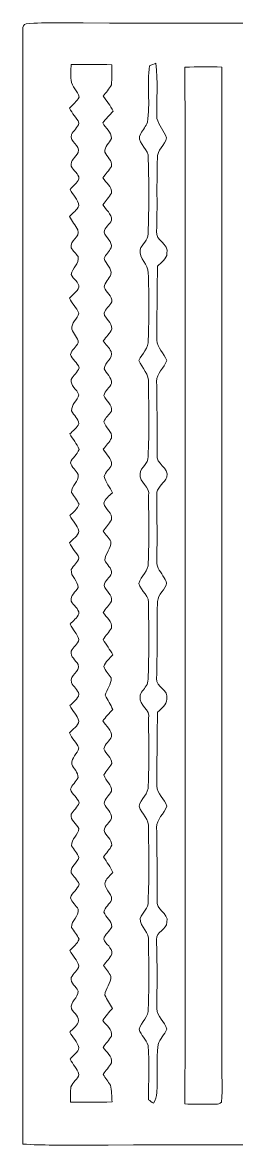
# Model space of a CAD drawing. Header units: centimetres. Extents: x -12.6 to 12.6, y -16.3 to 16.3.
# Drawn here: x -12.62 to -6.44, y -16.26 to 16.26 of the extents above; entities that cross this region are included whole.
import ezdxf

# ---------------------------------------------------------------- set-up
doc = ezdxf.new("R2010")
doc.units = ezdxf.units.CM
doc.header["$MEASUREMENT"] = 0
doc.layers.add('Layer 1', color=7, linetype='Continuous')

msp = doc.modelspace()

# ---------------------------------------------------------------- linework, layer by layer
at = {"layer": 'Layer 1', "color": 252, "lineweight": 9}
for points, knots in [([(-12.51811, 16.21892), (-12.22283, 16.26196), (-11.92156, 16.24397), (-11.62382, 16.24785), (-11.62382, 16.24785), (-3.54909, 16.23374), (4.526, 16.25879), (12.60074, 16.23515), (12.60074, 16.23515), (12.62684, 12.58143), (12.60462, 8.92701), (12.61203, 5.27293), (12.61203, 5.27293), (12.60709, -1.89657), (12.62191, -9.06608), (12.60462, -16.23523), (12.60462, -16.23523), (4.77541, -16.26204), (-3.05379, -16.23804), (-10.88298, -16.24723), (-10.88298, -16.24723), (-11.45872, -16.24405), (-12.03551, -16.26134), (-12.61018, -16.21899), (-12.61018, -16.21899), (-12.61406, -5.45574), (-12.60948, 5.30751), (-12.6123, 16.0704), (-12.6123, 16.0704), (-12.62147, 16.13919), (-12.59007, 16.20446), (-12.51811, 16.21892), (-12.51811, 16.21892), (-12.51811, 16.21892), (-12.51811, 16.21892), (-12.51811, 16.21892)], [0, 0, 0, 0, 0.1, 0.1, 0.1, 0.1, 0.2, 0.2, 0.2, 0.2, 0.3, 0.3, 0.3, 0.3, 0.4, 0.4, 0.4, 0.4, 0.5, 0.5, 0.5, 0.5, 0.6, 0.6, 0.6, 0.6, 0.7, 0.7, 0.7, 0.7, 0.8, 0.8, 0.8, 0.8, 1, 1, 1, 1]), ([(-11.21777, 15.04417), (-11.22341, 14.89248), (-11.22941, 14.74078), (-11.21918, 14.58909), (-11.21918, 14.58909), (-11.20542, 14.39682), (-11.01527, 14.28147), (-10.98882, 14.09555), (-10.98882, 14.09555), (-11.04702, 13.9682), (-11.17367, 13.88882), (-11.26151, 13.78405), (-11.26151, 13.78405), (-11.19731, 13.62283), (-11.0509, 13.51171), (-10.99023, 13.35013), (-10.99023, 13.35013), (-11.02445, 13.21572), (-11.14651, 13.13176), (-11.21001, 13.01323), (-11.21001, 13.01323), (-11.26892, 12.79345), (-10.94437, 12.71407), (-11.01704, 12.49182), (-11.01704, 12.49182), (-11.07913, 12.35671), (-11.24952, 12.27169), (-11.21459, 12.09989), (-11.21459, 12.09989), (-11.15215, 11.97077), (-10.9934, 11.88716), (-10.99058, 11.733), (-10.99058, 11.733), (-11.04173, 11.60812), (-11.1645, 11.53121), (-11.2467, 11.42855), (-11.2467, 11.42855), (-11.17579, 11.26663), (-11.00645, 11.13892), (-10.99129, 10.95618), (-10.99129, 10.95618), (-11.04279, 10.82601), (-11.17544, 10.75051), (-11.26116, 10.64503), (-11.26116, 10.64503), (-11.20295, 10.50286), (-11.09183, 10.3935), (-11.01986, 10.2598), (-11.01986, 10.2598), (-10.94366, 10.03755), (-11.26716, 9.95712), (-11.21565, 9.73628), (-11.21565, 9.73628), (-11.16379, 9.64067), (-11.07454, 9.57294), (-11.01774, 9.48087), (-11.01774, 9.48087), (-10.98141, 9.27837), (-11.17226, 9.14291), (-11.21812, 8.96017), (-11.21812, 8.96017), (-11.15109, 8.83317), (-10.99411, 8.74779), (-10.98987, 8.59292), (-10.98987, 8.59292), (-11.04385, 8.4631), (-11.17544, 8.38655), (-11.26222, 8.28107), (-11.26222, 8.28107), (-11.20189, 8.11809), (-11.05655, 8.00696), (-10.99234, 7.84786), (-10.99234, 7.84786), (-11.0315, 7.67641), (-11.21953, 7.56599), (-11.19801, 7.37866), (-11.19801, 7.37866), (-11.14051, 7.2439), (-11.0188, 7.13877), (-11.00822, 6.98461), (-11.00822, 6.98461), (-11.07489, 6.86572), (-11.19837, 6.78282), (-11.23823, 6.64877), (-11.23823, 6.64877), (-11.18955, 6.49813), (-11.03009, 6.41417), (-10.9867, 6.26071), (-10.9867, 6.26071), (-11.0255, 6.1263), (-11.15074, 6.04481), (-11.21495, 5.92487), (-11.21495, 5.92487), (-11.24529, 5.73472), (-11.04597, 5.64335), (-10.99622, 5.48072), (-10.99622, 5.48072), (-11.03397, 5.31033), (-11.216, 5.19991), (-11.20225, 5.0147), (-11.20225, 5.0147), (-11.14157, 4.88558), (-11.00892, 4.78892), (-10.98987, 4.64217), (-10.98987, 4.64217), (-11.04526, 4.51834), (-11.16238, 4.44002), (-11.25587, 4.34654), (-11.25587, 4.34654), (-11.17614, 4.19273), (-11.04244, 4.06432), (-10.98882, 3.89675), (-10.98882, 3.89675), (-11.02868, 3.74294), (-11.19025, 3.66003), (-11.23788, 3.5094), (-11.23788, 3.5094), (-11.19272, 3.37922), (-11.07525, 3.29279), (-11.01492, 3.17073), (-11.01492, 3.17073), (-10.97823, 2.96365), (-11.2213, 2.85288), (-11.20225, 2.65074), (-11.20225, 2.65074), (-11.14016, 2.53114), (-11.03715, 2.43484), (-10.9874, 2.30819), (-10.9874, 2.30819), (-11.03397, 2.17061), (-11.15815, 2.08241), (-11.25481, 1.98152), (-11.25481, 1.98152), (-11.1772, 1.82735), (-11.0382, 1.70106), (-10.99058, 1.53243), (-10.99058, 1.53243), (-11.00716, 1.38038), (-11.18002, 1.30489), (-11.26151, 1.18988), (-11.26151, 1.18988), (-11.19731, 1.02866), (-11.0509, 0.91754), (-10.99023, 0.75597), (-10.99023, 0.75597), (-11.02445, 0.62121), (-11.14651, 0.53689), (-11.21107, 0.41871), (-11.21107, 0.41871), (-11.23858, 0.21269), (-11.01386, 0.09698), (-11.01492, -0.10269), (-11.01492, -0.10269), (-11.07983, -0.2364), (-11.24952, -0.32212), (-11.21459, -0.49428), (-11.21459, -0.49428), (-11.15215, -0.62339), (-10.9934, -0.70665), (-10.99058, -0.86117), (-10.99058, -0.86117), (-11.04173, -0.98605), (-11.1645, -1.0626), (-11.24634, -1.16561), (-11.24634, -1.16561), (-11.17014, -1.3166), (-11.03997, -1.44219), (-10.98987, -1.60659), (-10.98987, -1.60659), (-11.02304, -1.74205), (-11.15286, -1.82178), (-11.21424, -1.94208), (-11.21424, -1.94208), (-11.24952, -2.11388), (-11.07913, -2.1989), (-11.01704, -2.33401), (-11.01704, -2.33401), (-10.94437, -2.55626), (-11.26892, -2.63564), (-11.21036, -2.85542), (-11.21036, -2.85542), (-11.14686, -2.97466), (-11.02127, -3.05791), (-10.98987, -3.19409), (-10.98987, -3.19409), (-11.02339, -3.33696), (-11.15674, -3.42339), (-11.25375, -3.52288), (-11.25375, -3.52288), (-11.17649, -3.67633), (-11.03785, -3.80263), (-10.99058, -3.9709), (-10.99058, -3.9709), (-11.00645, -4.12295), (-11.18073, -4.19809), (-11.26222, -4.31345), (-11.26222, -4.31345), (-11.20189, -4.47608), (-11.05655, -4.58721), (-10.99234, -4.74631), (-10.99234, -4.74631), (-11.0315, -4.91776), (-11.21883, -5.02818), (-11.19837, -5.2155), (-11.19837, -5.2155), (-11.14227, -5.34956), (-11.01386, -5.45151), (-11.01457, -5.60744), (-11.01457, -5.60744), (-11.07595, -5.72879), (-11.19272, -5.81522), (-11.23788, -5.94575), (-11.23788, -5.94575), (-11.18919, -6.09639), (-11.03009, -6.18), (-10.9867, -6.33346), (-10.9867, -6.33346), (-11.0255, -6.46751), (-11.15074, -6.54865), (-11.21389, -6.6693), (-11.21389, -6.6693), (-11.25904, -6.85627), (-11.05232, -6.93141), (-10.9934, -7.08064), (-10.9934, -7.08064), (-11.00469, -7.26973), (-11.22024, -7.38226), (-11.20189, -7.57911), (-11.20189, -7.57911), (-11.14192, -7.69765), (-11.04032, -7.7929), (-10.99164, -7.91813), (-10.99164, -7.91813), (-11.0375, -8.08394), (-11.24952, -8.16825), (-11.21424, -8.36122), (-11.21424, -8.36122), (-11.15074, -8.48117), (-11.0255, -8.56266), (-10.9867, -8.69708), (-10.9867, -8.69708), (-11.03009, -8.85053), (-11.18955, -8.93413), (-11.23823, -9.08513), (-11.23823, -9.08513), (-11.19837, -9.21918), (-11.07419, -9.30137), (-11.00928, -9.42132), (-11.00928, -9.42132), (-10.98317, -9.62806), (-11.21777, -9.74058), (-11.20225, -9.94343), (-11.20225, -9.94343), (-11.14016, -10.06303), (-11.03715, -10.15933), (-10.9874, -10.28598), (-10.9874, -10.28598), (-11.03397, -10.42321), (-11.15815, -10.51141), (-11.25446, -10.61231), (-11.25446, -10.61231), (-11.17508, -10.76577), (-11.04209, -10.89382), (-10.98917, -11.06104), (-10.98917, -11.06104), (-11.02409, -11.19615), (-11.15215, -11.27623), (-11.21459, -11.39653), (-11.21459, -11.39653), (-11.24423, -11.56692), (-11.0756, -11.65088), (-11.01422, -11.7867), (-11.01422, -11.7867), (-11.00081, -11.9892), (-11.26716, -12.09433), (-11.20366, -12.30493), (-11.20366, -12.30493), (-11.13557, -12.43687), (-10.96765, -12.52719), (-11.00928, -12.7004), (-11.00928, -12.7004), (-11.06925, -12.80976), (-11.16873, -12.88843), (-11.25446, -12.97662), (-11.25446, -12.97662), (-11.17649, -13.13008), (-11.03856, -13.25708), (-10.99023, -13.42536), (-10.99023, -13.42536), (-11.00822, -13.57141), (-11.16767, -13.64725), (-11.24634, -13.75979), (-11.24634, -13.75979), (-11.17014, -13.91043), (-11.03962, -14.03637), (-10.98987, -14.20076), (-10.98987, -14.20076), (-11.02339, -14.34505), (-11.17191, -14.42301), (-11.222, -14.55918), (-11.222, -14.55918), (-11.2467, -14.70523), (-11.22659, -14.85517), (-11.23364, -15.00404), (-11.23364, -15.00404), (-10.83395, -15.01427), (-10.43425, -15.01215), (-10.03455, -15.00051), (-10.03455, -15.00051), (-10.03983, -14.83753), (-10.04831, -14.67243), (-10.08218, -14.51368), (-10.08218, -14.51368), (-10.14956, -14.40608), (-10.22258, -14.30518), (-10.29208, -14.20041), (-10.29208, -14.20041), (-10.21058, -14.09105), (-10.12451, -13.9838), (-10.05219, -13.86809), (-10.05219, -13.86809), (-10.02115, -13.67512), (-10.2, -13.56082), (-10.29279, -13.4183), (-10.29279, -13.4183), (-10.21269, -13.30965), (-10.12557, -13.20522), (-10.04972, -13.0948), (-10.04972, -13.0948), (-10.01127, -12.89443), (-10.2053, -12.78683), (-10.30266, -12.64431), (-10.30266, -12.64431), (-10.22117, -12.51625), (-10.12239, -12.40089), (-10.01937, -12.29012), (-10.01937, -12.29012), (-10.08816, -12.15783), (-10.17954, -12.03929), (-10.24093, -11.90453), (-10.24093, -11.90453), (-10.22999, -11.70733), (-10.0596, -11.56304), (-10.06418, -11.36408), (-10.06418, -11.36408), (-10.12415, -11.25119), (-10.20847, -11.15382), (-10.28044, -11.04905), (-10.28044, -11.04905), (-10.20142, -10.93404), (-10.09382, -10.83667), (-10.03842, -10.70685), (-10.03842, -10.70685), (-10.03138, -10.52129), (-10.21482, -10.43697), (-10.27585, -10.28245), (-10.27585, -10.28245), (-10.2441, -10.13746), (-10.09946, -10.05879), (-10.04443, -9.92756), (-10.04443, -9.92756), (-10.0342, -9.74446), (-10.21799, -9.65839), (-10.26668, -9.49999), (-10.26668, -9.49999), (-10.23845, -9.35852), (-10.10687, -9.27209), (-10.04549, -9.14686), (-10.04549, -9.14686), (-10.02855, -8.9359), (-10.29949, -8.82901), (-10.22681, -8.61065), (-10.22681, -8.61065), (-10.17531, -8.50974), (-10.08605, -8.43672), (-10.00844, -8.35699), (-10.00844, -8.35699), (-10.07759, -8.19436), (-10.18378, -8.05289), (-10.28114, -7.90755), (-10.28114, -7.90755), (-10.20318, -7.79219), (-10.10052, -7.69236), (-10.04055, -7.56571), (-10.04055, -7.56571), (-10.03701, -7.38332), (-10.21623, -7.29513), (-10.26632, -7.13638), (-10.26632, -7.13638), (-10.23881, -6.99491), (-10.10652, -6.90884), (-10.04619, -6.7836), (-10.04619, -6.7836), (-10.03208, -6.60227), (-10.20776, -6.51161), (-10.2628, -6.35886), (-10.2628, -6.35886), (-10.2434, -6.21633), (-10.11499, -6.12602), (-10.05395, -6.00326), (-10.05395, -6.00326), (-10.01162, -5.80182), (-10.23317, -5.70869), (-10.26668, -5.53124), (-10.26668, -5.53124), (-10.21094, -5.40847), (-10.10652, -5.31604), (-10.04196, -5.19928), (-10.04196, -5.19928), (-10.03879, -5.01865), (-10.21623, -4.93046), (-10.26668, -4.77277), (-10.26668, -4.77277), (-10.23881, -4.63095), (-10.10617, -4.54558), (-10.04619, -4.41964), (-10.04619, -4.41964), (-10.03526, -4.22596), (-10.212, -4.11625), (-10.30125, -3.96702), (-10.30125, -3.96702), (-10.21412, -3.8499), (-10.11744, -3.74089), (-10.01374, -3.63823), (-10.01374, -3.63823), (-10.07159, -3.49254), (-10.16366, -3.36448), (-10.2314, -3.22407), (-10.2314, -3.22407), (-10.18977, -3.05121), (-10.04408, -2.90904), (-10.06348, -2.72207), (-10.06348, -2.72207), (-10.12239, -2.60601), (-10.24128, -2.52169), (-10.26668, -2.3894), (-10.26668, -2.3894), (-10.22822, -2.24794), (-10.10264, -2.15727), (-10.01055, -2.05179), (-10.01055, -2.05179), (-10.10087, -1.90045), (-10.19965, -1.75581), (-10.29279, -1.60694), (-10.29279, -1.60694), (-10.21094, -1.49687), (-10.12485, -1.38998), (-10.05219, -1.27427), (-10.05219, -1.27427), (-10.02115, -1.0813), (-10.2, -0.96665), (-10.29279, -0.82413), (-10.29279, -0.82413), (-10.21269, -0.71547), (-10.12592, -0.6114), (-10.04937, -0.50098), (-10.04937, -0.50098), (-10.01621, -0.30554), (-10.21623, -0.21135), (-10.26597, -0.04554), (-10.26597, -0.04554), (-10.23881, 0.09627), (-10.10687, 0.18235), (-10.04584, 0.30688), (-10.04584, 0.30688), (-10.04124, 0.46881), (-10.18766, 0.55524), (-10.2441, 0.69), (-10.2441, 0.69), (-10.22929, 0.88544), (-10.05925, 1.02902), (-10.06665, 1.22763), (-10.06665, 1.22763), (-10.13121, 1.33664), (-10.21976, 1.42836), (-10.29455, 1.52996), (-10.29455, 1.52996), (-10.21482, 1.64144), (-10.11357, 1.73881), (-10.05043, 1.86087), (-10.05043, 1.86087), (-10.00985, 2.06513), (-10.23634, 2.15755), (-10.26703, 2.33818), (-10.26703, 2.33818), (-10.23845, 2.47258), (-10.11428, 2.55161), (-10.02078, 2.6398), (-10.02078, 2.6398), (-10.08712, 2.80419), (-10.22258, 2.94107), (-10.2628, 3.11429), (-10.2628, 3.11429), (-10.22364, 3.24481), (-10.10439, 3.32736), (-10.04619, 3.44766), (-10.04619, 3.44766), (-10.04055, 3.6364), (-10.20071, 3.75387), (-10.28644, 3.9031), (-10.28644, 3.9031), (-10.20917, 4.01105), (-10.1111, 4.10559), (-10.05043, 4.22483), (-10.05043, 4.22483), (-10.01196, 4.42803), (-10.23317, 4.52222), (-10.26809, 4.70108), (-10.26809, 4.70108), (-10.22822, 4.82279), (-10.1171, 4.89899), (-10.05149, 5.00447), (-10.05149, 5.00447), (-10.01196, 5.20097), (-10.21658, 5.29234), (-10.26668, 5.45779), (-10.26668, 5.45779), (-10.23881, 5.59925), (-10.10652, 5.68533), (-10.04619, 5.81057), (-10.04619, 5.81057), (-10.03208, 5.99189), (-10.20776, 6.08256), (-10.2628, 6.23531), (-10.2628, 6.23531), (-10.24727, 6.42722), (-9.9841, 6.52318), (-10.06101, 6.73484), (-10.06101, 6.73484), (-10.12204, 6.84703), (-10.21517, 6.93699), (-10.28748, 7.04176), (-10.28748, 7.04176), (-10.206, 7.15853), (-10.09594, 7.25837), (-10.03772, 7.39031), (-10.03772, 7.39031), (-10.03314, 7.58045), (-10.23599, 7.66724), (-10.26632, 7.84116), (-10.26632, 7.84116), (-10.22399, 7.97133), (-10.10299, 8.05176), (-10.03842, 8.16889), (-10.03842, 8.16889), (-10.03173, 8.35092), (-10.20424, 8.44405), (-10.26209, 8.59822), (-10.26209, 8.59822), (-10.23387, 8.73545), (-10.12733, 8.83952), (-10.06807, 8.96299), (-10.06807, 8.96299), (-10.03173, 9.15102), (-10.21588, 9.26391), (-10.26456, 9.42795), (-10.26456, 9.42795), (-10.21306, 9.54049), (-10.12274, 9.62974), (-10.06029, 9.73592), (-10.06029, 9.73592), (-10.01127, 9.92889), (-10.22081, 10.02062), (-10.26597, 10.18501), (-10.26597, 10.18501), (-10.23915, 10.32683), (-10.10617, 10.41255), (-10.04584, 10.53779), (-10.04584, 10.53779), (-10.04513, 10.72547), (-10.21482, 10.83236), (-10.29737, 10.98264), (-10.29737, 10.98264), (-10.21341, 11.09341), (-10.12557, 11.20207), (-10.05184, 11.32025), (-10.05184, 11.32025), (-10.02926, 11.51216), (-10.20812, 11.62046), (-10.29843, 11.76369), (-10.29843, 11.76369), (-10.21658, 11.87446), (-10.12769, 11.9803), (-10.04902, 12.09319), (-10.04902, 12.09319), (-10.01903, 12.27028), (-10.18589, 12.36412), (-10.24445, 12.50805), (-10.24445, 12.50805), (-10.25292, 12.67315), (-10.11146, 12.7684), (-10.04972, 12.90316), (-10.04972, 12.90316), (-10.04337, 13.09402), (-10.22117, 13.2002), (-10.30302, 13.35296), (-10.30302, 13.35296), (-10.20812, 13.47043), (-10.10617, 13.58156), (-10.00421, 13.69303), (-10.00421, 13.69303), (-10.07618, 13.85319), (-10.18801, 13.98831), (-10.29032, 14.12836), (-10.29032, 14.12836), (-10.21376, 14.23772), (-10.11287, 14.33262), (-10.0536, 14.45362), (-10.0536, 14.45362), (-10.02926, 14.64659), (-10.04302, 14.84238), (-10.04055, 15.03641), (-10.04055, 15.03641), (-10.43319, 15.04699), (-10.82548, 15.04594), (-11.21777, 15.04417), (-11.21777, 15.04417), (-11.21777, 15.04417), (-11.21777, 15.04417), (-11.21777, 15.04417)], [0, 0, 0, 0, 0.00641026, 0.00641026, 0.00641026, 0.00641026, 0.01282051, 0.01282051, 0.01282051, 0.01282051, 0.01923077, 0.01923077, 0.01923077, 0.01923077, 0.02564103, 0.02564103, 0.02564103, 0.02564103, 0.03205128, 0.03205128, 0.03205128, 0.03205128, 0.03846154, 0.03846154, 0.03846154, 0.03846154, 0.04487179, 0.04487179, 0.04487179, 0.04487179, 0.05128205, 0.05128205, 0.05128205, 0.05128205, 0.05769231, 0.05769231, 0.05769231, 0.05769231, 0.06410256, 0.06410256, 0.06410256, 0.06410256, 0.07051282, 0.07051282, 0.07051282, 0.07051282, 0.07692308, 0.07692308, 0.07692308, 0.07692308, 0.08333333, 0.08333333, 0.08333333, 0.08333333, 0.08974359, 0.08974359, 0.08974359, 0.08974359, 0.09615385, 0.09615385, 0.09615385, 0.09615385, 0.1025641, 0.1025641, 0.1025641, 0.1025641, 0.10897436, 0.10897436, 0.10897436, 0.10897436, 0.11538462, 0.11538462, 0.11538462, 0.11538462, 0.12179487, 0.12179487, 0.12179487, 0.12179487, 0.12820513, 0.12820513, 0.12820513, 0.12820513, 0.13461538, 0.13461538, 0.13461538, 0.13461538, 0.14102564, 0.14102564, 0.14102564, 0.14102564, 0.1474359, 0.1474359, 0.1474359, 0.1474359, 0.15384615, 0.15384615, 0.15384615, 0.15384615, 0.16025641, 0.16025641, 0.16025641, 0.16025641, 0.16666667, 0.16666667, 0.16666667, 0.16666667, 0.17307692, 0.17307692, 0.17307692, 0.17307692, 0.17948718, 0.17948718, 0.17948718, 0.17948718, 0.18589744, 0.18589744, 0.18589744, 0.18589744, 0.19230769, 0.19230769, 0.19230769, 0.19230769, 0.19871795, 0.19871795, 0.19871795, 0.19871795, 0.20512821, 0.20512821, 0.20512821, 0.20512821, 0.21153846, 0.21153846, 0.21153846, 0.21153846, 0.21794872, 0.21794872, 0.21794872, 0.21794872, 0.22435897, 0.22435897, 0.22435897, 0.22435897, 0.23076923, 0.23076923, 0.23076923, 0.23076923, 0.23717949, 0.23717949, 0.23717949, 0.23717949, 0.24358974, 0.24358974, 0.24358974, 0.24358974, 0.25, 0.25, 0.25, 0.25, 0.25641026, 0.25641026, 0.25641026, 0.25641026, 0.26282051, 0.26282051, 0.26282051, 0.26282051, 0.26923077, 0.26923077, 0.26923077, 0.26923077, 0.27564103, 0.27564103, 0.27564103, 0.27564103, 0.28205128, 0.28205128, 0.28205128, 0.28205128, 0.28846154, 0.28846154, 0.28846154, 0.28846154, 0.29487179, 0.29487179, 0.29487179, 0.29487179, 0.30128205, 0.30128205, 0.30128205, 0.30128205, 0.30769231, 0.30769231, 0.30769231, 0.30769231, 0.31410256, 0.31410256, 0.31410256, 0.31410256, 0.32051282, 0.32051282, 0.32051282, 0.32051282, 0.32692308, 0.32692308, 0.32692308, 0.32692308, 0.33333333, 0.33333333, 0.33333333, 0.33333333, 0.33974359, 0.33974359, 0.33974359, 0.33974359, 0.34615385, 0.34615385, 0.34615385, 0.34615385, 0.3525641, 0.3525641, 0.3525641, 0.3525641, 0.35897436, 0.35897436, 0.35897436, 0.35897436, 0.36538462, 0.36538462, 0.36538462, 0.36538462, 0.37179487, 0.37179487, 0.37179487, 0.37179487, 0.37820513, 0.37820513, 0.37820513, 0.37820513, 0.38461538, 0.38461538, 0.38461538, 0.38461538, 0.39102564, 0.39102564, 0.39102564, 0.39102564, 0.3974359, 0.3974359, 0.3974359, 0.3974359, 0.40384615, 0.40384615, 0.40384615, 0.40384615, 0.41025641, 0.41025641, 0.41025641, 0.41025641, 0.41666667, 0.41666667, 0.41666667, 0.41666667, 0.42307692, 0.42307692, 0.42307692, 0.42307692, 0.42948718, 0.42948718, 0.42948718, 0.42948718, 0.43589744, 0.43589744, 0.43589744, 0.43589744, 0.44230769, 0.44230769, 0.44230769, 0.44230769, 0.44871795, 0.44871795, 0.44871795, 0.44871795, 0.45512821, 0.45512821, 0.45512821, 0.45512821, 0.46153846, 0.46153846, 0.46153846, 0.46153846, 0.46794872, 0.46794872, 0.46794872, 0.46794872, 0.47435897, 0.47435897, 0.47435897, 0.47435897, 0.48076923, 0.48076923, 0.48076923, 0.48076923, 0.48717949, 0.48717949, 0.48717949, 0.48717949, 0.49358974, 0.49358974, 0.49358974, 0.49358974, 0.5, 0.5, 0.5, 0.5, 0.50641026, 0.50641026, 0.50641026, 0.50641026, 0.51282051, 0.51282051, 0.51282051, 0.51282051, 0.51923077, 0.51923077, 0.51923077, 0.51923077, 0.52564103, 0.52564103, 0.52564103, 0.52564103, 0.53205128, 0.53205128, 0.53205128, 0.53205128, 0.53846154, 0.53846154, 0.53846154, 0.53846154, 0.54487179, 0.54487179, 0.54487179, 0.54487179, 0.55128205, 0.55128205, 0.55128205, 0.55128205, 0.55769231, 0.55769231, 0.55769231, 0.55769231, 0.56410256, 0.56410256, 0.56410256, 0.56410256, 0.57051282, 0.57051282, 0.57051282, 0.57051282, 0.57692308, 0.57692308, 0.57692308, 0.57692308, 0.58333333, 0.58333333, 0.58333333, 0.58333333, 0.58974359, 0.58974359, 0.58974359, 0.58974359, 0.59615385, 0.59615385, 0.59615385, 0.59615385, 0.6025641, 0.6025641, 0.6025641, 0.6025641, 0.60897436, 0.60897436, 0.60897436, 0.60897436, 0.61538462, 0.61538462, 0.61538462, 0.61538462, 0.62179487, 0.62179487, 0.62179487, 0.62179487, 0.62820513, 0.62820513, 0.62820513, 0.62820513, 0.63461538, 0.63461538, 0.63461538, 0.63461538, 0.64102564, 0.64102564, 0.64102564, 0.64102564, 0.6474359, 0.6474359, 0.6474359, 0.6474359, 0.65384615, 0.65384615, 0.65384615, 0.65384615, 0.66025641, 0.66025641, 0.66025641, 0.66025641, 0.66666667, 0.66666667, 0.66666667, 0.66666667, 0.67307692, 0.67307692, 0.67307692, 0.67307692, 0.67948718, 0.67948718, 0.67948718, 0.67948718, 0.68589744, 0.68589744, 0.68589744, 0.68589744, 0.69230769, 0.69230769, 0.69230769, 0.69230769, 0.69871795, 0.69871795, 0.69871795, 0.69871795, 0.70512821, 0.70512821, 0.70512821, 0.70512821, 0.71153846, 0.71153846, 0.71153846, 0.71153846, 0.71794872, 0.71794872, 0.71794872, 0.71794872, 0.72435897, 0.72435897, 0.72435897, 0.72435897, 0.73076923, 0.73076923, 0.73076923, 0.73076923, 0.73717949, 0.73717949, 0.73717949, 0.73717949, 0.74358974, 0.74358974, 0.74358974, 0.74358974, 0.75, 0.75, 0.75, 0.75, 0.75641026, 0.75641026, 0.75641026, 0.75641026, 0.76282051, 0.76282051, 0.76282051, 0.76282051, 0.76923077, 0.76923077, 0.76923077, 0.76923077, 0.77564103, 0.77564103, 0.77564103, 0.77564103, 0.78205128, 0.78205128, 0.78205128, 0.78205128, 0.78846154, 0.78846154, 0.78846154, 0.78846154, 0.79487179, 0.79487179, 0.79487179, 0.79487179, 0.80128205, 0.80128205, 0.80128205, 0.80128205, 0.80769231, 0.80769231, 0.80769231, 0.80769231, 0.81410256, 0.81410256, 0.81410256, 0.81410256, 0.82051282, 0.82051282, 0.82051282, 0.82051282, 0.82692308, 0.82692308, 0.82692308, 0.82692308, 0.83333333, 0.83333333, 0.83333333, 0.83333333, 0.83974359, 0.83974359, 0.83974359, 0.83974359, 0.84615385, 0.84615385, 0.84615385, 0.84615385, 0.8525641, 0.8525641, 0.8525641, 0.8525641, 0.85897436, 0.85897436, 0.85897436, 0.85897436, 0.86538462, 0.86538462, 0.86538462, 0.86538462, 0.87179487, 0.87179487, 0.87179487, 0.87179487, 0.87820513, 0.87820513, 0.87820513, 0.87820513, 0.88461538, 0.88461538, 0.88461538, 0.88461538, 0.89102564, 0.89102564, 0.89102564, 0.89102564, 0.8974359, 0.8974359, 0.8974359, 0.8974359, 0.90384615, 0.90384615, 0.90384615, 0.90384615, 0.91025641, 0.91025641, 0.91025641, 0.91025641, 0.91666667, 0.91666667, 0.91666667, 0.91666667, 0.92307692, 0.92307692, 0.92307692, 0.92307692, 0.92948718, 0.92948718, 0.92948718, 0.92948718, 0.93589744, 0.93589744, 0.93589744, 0.93589744, 0.94230769, 0.94230769, 0.94230769, 0.94230769, 0.94871795, 0.94871795, 0.94871795, 0.94871795, 0.95512821, 0.95512821, 0.95512821, 0.95512821, 0.96153846, 0.96153846, 0.96153846, 0.96153846, 0.96794872, 0.96794872, 0.96794872, 0.96794872, 0.97435897, 0.97435897, 0.97435897, 0.97435897, 0.98076923, 0.98076923, 0.98076923, 0.98076923, 0.98717949, 0.98717949, 0.98717949, 0.98717949, 1, 1, 1, 1]), ([(-8.95329, 15.00854), (-9.02913, 14.4695), (-8.92576, 13.91422), (-9.00973, 13.37342), (-9.00973, 13.37342), (-9.05665, 13.25488), (-9.14167, 13.15575), (-9.20164, 13.04427), (-9.20164, 13.04427), (-9.35087, 12.82591), (-9.03195, 12.62835), (-8.99386, 12.42832), (-8.99386, 12.42832), (-8.9614, 11.66809), (-8.96386, 10.90432), (-8.99244, 10.14374), (-8.99244, 10.14374), (-8.9868, 9.95288), (-9.17236, 9.84917), (-9.22175, 9.68019), (-9.22175, 9.68019), (-9.26937, 9.41454), (-8.97163, 9.26744), (-8.98998, 9.01167), (-8.98998, 9.01167), (-8.96211, 8.36609), (-8.96599, 7.71839), (-8.98786, 7.07245), (-8.98786, 7.07245), (-8.96987, 6.83468), (-9.16425, 6.66817), (-9.26409, 6.47591), (-9.26409, 6.47591), (-9.16248, 6.25754), (-8.94905, 6.06527), (-8.98045, 5.80351), (-8.98045, 5.80351), (-8.97516, 5.09866), (-8.95823, 4.3924), (-8.99244, 3.6879), (-8.99244, 3.6879), (-8.98186, 3.48541), (-9.2041, 3.38169), (-9.22422, 3.19296), (-9.22422, 3.19296), (-9.26867, 2.92978), (-8.90953, 2.82748), (-8.9808, 2.55796), (-8.9808, 2.55796), (-8.97198, 1.91131), (-8.96175, 1.26326), (-8.98927, 0.61697), (-8.98927, 0.61697), (-8.96705, 0.37497), (-9.20588, 0.23456), (-9.25597, 0.01619), (-9.25597, 0.01619), (-9.20164, -0.21311), (-8.9293, -0.35352), (-8.98186, -0.61704), (-8.98186, -0.61704), (-8.96846, -1.26439), (-8.97128, -1.91244), (-8.9801, -2.56014), (-8.9801, -2.56014), (-9.00409, -2.68362), (-8.96316, -2.8406), (-9.04889, -2.94855), (-9.04889, -2.94855), (-9.10604, -3.05192), (-9.2154, -3.13835), (-9.22422, -3.26288), (-9.22422, -3.26288), (-9.26867, -3.52605), (-8.90919, -3.62836), (-8.9808, -3.89788), (-8.9808, -3.89788), (-8.97198, -4.54452), (-8.96175, -5.19257), (-8.98927, -5.83886), (-8.98927, -5.83886), (-8.96705, -6.08016), (-9.20517, -6.22021), (-9.25456, -6.43823), (-9.25456, -6.43823), (-9.18612, -6.66224), (-8.93599, -6.81288), (-8.98186, -7.07288), (-8.98186, -7.07288), (-8.97304, -7.77808), (-8.96105, -8.48469), (-8.99033, -9.1899), (-8.99033, -9.1899), (-8.97198, -9.3938), (-9.15825, -9.51304), (-9.22563, -9.68521), (-9.22563, -9.68521), (-9.22563, -9.93884), (-8.92648, -10.08525), (-8.98186, -10.35371), (-8.98186, -10.35371), (-8.97093, -11.00036), (-8.96175, -11.64842), (-8.98962, -12.29506), (-8.98962, -12.29506), (-8.96987, -12.53459), (-9.19176, -12.68135), (-9.2535, -12.89337), (-9.2535, -12.89337), (-9.19458, -13.06305), (-9.0517, -13.19076), (-8.99421, -13.36115), (-8.99421, -13.36115), (-8.95434, -13.88467), (-8.98257, -14.41067), (-8.97763, -14.9356), (-8.97763, -14.9356), (-8.93177, -14.97017), (-8.88625, -15.00439), (-8.84005, -15.03967), (-8.84005, -15.03967), (-8.78572, -14.94512), (-8.7328, -14.84282), (-8.74303, -14.72852), (-8.74303, -14.72852), (-8.70881, -14.26497), (-8.75961, -13.79824), (-8.70423, -13.33646), (-8.70423, -13.33646), (-8.6499, -13.17383), (-8.51479, -13.05247), (-8.4534, -12.89407), (-8.4534, -12.89407), (-8.50491, -12.67359), (-8.74056, -12.52965), (-8.74127, -12.29365), (-8.74127, -12.29365), (-8.73104, -11.62795), (-8.72751, -10.96226), (-8.74938, -10.29691), (-8.74938, -10.29691), (-8.76313, -10.07326), (-8.4534, -10.00975), (-8.44776, -9.79279), (-8.44776, -9.79279), (-8.3892, -9.51376), (-8.79524, -9.43719), (-8.7261, -9.15674), (-8.7261, -9.15674), (-8.74408, -8.45506), (-8.72328, -7.75303), (-8.74832, -7.05206), (-8.74832, -7.05206), (-8.75431, -6.80865), (-8.52219, -6.65625), (-8.45375, -6.43823), (-8.45375, -6.43823), (-8.50773, -6.22233), (-8.7395, -6.08334), (-8.74303, -5.84874), (-8.74303, -5.84874), (-8.7321, -5.13719), (-8.73739, -4.42493), (-8.71621, -3.71338), (-8.71621, -3.71338), (-8.61639, -3.60154), (-8.45305, -3.50418), (-8.45093, -3.3352), (-8.45093, -3.3352), (-8.38743, -3.06532), (-8.76596, -2.98771), (-8.74585, -2.73406), (-8.74585, -2.73406), (-8.72116, -2.01722), (-8.74868, -1.29967), (-8.72187, -0.58318), (-8.72187, -0.58318), (-8.74727, -0.36093), (-8.55994, -0.21558), (-8.47104, -0.03602), (-8.47104, -0.03602), (-8.42694, 0.04018), (-8.49715, 0.11638), (-8.52995, 0.18235), (-8.52995, 0.18235), (-8.61039, 0.33228), (-8.75256, 0.46845), (-8.74197, 0.64908), (-8.74197, 0.64908), (-8.72539, 1.32006), (-8.73704, 1.99139), (-8.74408, 2.66203), (-8.74408, 2.66203), (-8.68941, 2.82818), (-8.52925, 2.93613), (-8.45093, 3.08959), (-8.45093, 3.08959), (-8.36274, 3.38663), (-8.79489, 3.46565), (-8.7261, 3.75493), (-8.7261, 3.75493), (-8.74408, 4.45661), (-8.72328, 5.15828), (-8.74832, 5.8596), (-8.74832, 5.8596), (-8.75397, 6.10231), (-8.52325, 6.25471), (-8.45481, 6.47238), (-8.45481, 6.47238), (-8.52255, 6.68263), (-8.73562, 6.83045), (-8.74267, 7.06293), (-8.74267, 7.06293), (-8.73244, 7.77589), (-8.73598, 8.48956), (-8.71799, 9.20252), (-8.71799, 9.20252), (-8.61814, 9.31577), (-8.44739, 9.40855), (-8.44669, 9.57471), (-8.44669, 9.57471), (-8.38779, 9.85657), (-8.78678, 9.94195), (-8.74585, 10.20935), (-8.74585, 10.20935), (-8.71975, 10.91561), (-8.75149, 11.62223), (-8.7201, 12.32778), (-8.7201, 12.32778), (-8.74197, 12.56767), (-8.50597, 12.70702), (-8.45764, 12.92362), (-8.45764, 12.92362), (-8.53419, 13.11765), (-8.68411, 13.28205), (-8.73774, 13.48454), (-8.73774, 13.48454), (-8.74549, 14.01653), (-8.71164, 14.55028), (-8.7642, 15.08157), (-8.7642, 15.08157), (-8.81146, 15.06322), (-8.90601, 15.02653), (-8.95329, 15.00854), (-8.95329, 15.00854), (-8.95329, 15.00854), (-8.95329, 15.00854), (-8.95329, 15.00854)], [0, 0, 0, 0, 0.01587302, 0.01587302, 0.01587302, 0.01587302, 0.03174603, 0.03174603, 0.03174603, 0.03174603, 0.04761905, 0.04761905, 0.04761905, 0.04761905, 0.06349206, 0.06349206, 0.06349206, 0.06349206, 0.07936508, 0.07936508, 0.07936508, 0.07936508, 0.0952381, 0.0952381, 0.0952381, 0.0952381, 0.11111111, 0.11111111, 0.11111111, 0.11111111, 0.12698413, 0.12698413, 0.12698413, 0.12698413, 0.14285714, 0.14285714, 0.14285714, 0.14285714, 0.15873016, 0.15873016, 0.15873016, 0.15873016, 0.17460317, 0.17460317, 0.17460317, 0.17460317, 0.19047619, 0.19047619, 0.19047619, 0.19047619, 0.20634921, 0.20634921, 0.20634921, 0.20634921, 0.22222222, 0.22222222, 0.22222222, 0.22222222, 0.23809524, 0.23809524, 0.23809524, 0.23809524, 0.25396825, 0.25396825, 0.25396825, 0.25396825, 0.26984127, 0.26984127, 0.26984127, 0.26984127, 0.28571429, 0.28571429, 0.28571429, 0.28571429, 0.3015873, 0.3015873, 0.3015873, 0.3015873, 0.31746032, 0.31746032, 0.31746032, 0.31746032, 0.33333333, 0.33333333, 0.33333333, 0.33333333, 0.34920635, 0.34920635, 0.34920635, 0.34920635, 0.36507937, 0.36507937, 0.36507937, 0.36507937, 0.38095238, 0.38095238, 0.38095238, 0.38095238, 0.3968254, 0.3968254, 0.3968254, 0.3968254, 0.41269841, 0.41269841, 0.41269841, 0.41269841, 0.42857143, 0.42857143, 0.42857143, 0.42857143, 0.44444444, 0.44444444, 0.44444444, 0.44444444, 0.46031746, 0.46031746, 0.46031746, 0.46031746, 0.47619048, 0.47619048, 0.47619048, 0.47619048, 0.49206349, 0.49206349, 0.49206349, 0.49206349, 0.50793651, 0.50793651, 0.50793651, 0.50793651, 0.52380952, 0.52380952, 0.52380952, 0.52380952, 0.53968254, 0.53968254, 0.53968254, 0.53968254, 0.55555556, 0.55555556, 0.55555556, 0.55555556, 0.57142857, 0.57142857, 0.57142857, 0.57142857, 0.58730159, 0.58730159, 0.58730159, 0.58730159, 0.6031746, 0.6031746, 0.6031746, 0.6031746, 0.61904762, 0.61904762, 0.61904762, 0.61904762, 0.63492063, 0.63492063, 0.63492063, 0.63492063, 0.65079365, 0.65079365, 0.65079365, 0.65079365, 0.66666667, 0.66666667, 0.66666667, 0.66666667, 0.68253968, 0.68253968, 0.68253968, 0.68253968, 0.6984127, 0.6984127, 0.6984127, 0.6984127, 0.71428571, 0.71428571, 0.71428571, 0.71428571, 0.73015873, 0.73015873, 0.73015873, 0.73015873, 0.74603175, 0.74603175, 0.74603175, 0.74603175, 0.76190476, 0.76190476, 0.76190476, 0.76190476, 0.77777778, 0.77777778, 0.77777778, 0.77777778, 0.79365079, 0.79365079, 0.79365079, 0.79365079, 0.80952381, 0.80952381, 0.80952381, 0.80952381, 0.82539683, 0.82539683, 0.82539683, 0.82539683, 0.84126984, 0.84126984, 0.84126984, 0.84126984, 0.85714286, 0.85714286, 0.85714286, 0.85714286, 0.87301587, 0.87301587, 0.87301587, 0.87301587, 0.88888889, 0.88888889, 0.88888889, 0.88888889, 0.9047619, 0.9047619, 0.9047619, 0.9047619, 0.92063492, 0.92063492, 0.92063492, 0.92063492, 0.93650794, 0.93650794, 0.93650794, 0.93650794, 0.95238095, 0.95238095, 0.95238095, 0.95238095, 0.96825397, 0.96825397, 0.96825397, 0.96825397, 1, 1, 1, 1]), ([(-7.92812, 14.97185), (-7.90836, 8.03483), (-7.92529, 1.09746), (-7.91965, -5.83957), (-7.91965, -5.83957), (-7.92529, -8.91191), (-7.9066, -11.98461), (-7.93164, -15.0566), (-7.93164, -15.0566), (-7.69246, -15.07212), (-7.45292, -15.06154), (-7.21339, -15.06683), (-7.21339, -15.06683), (-7.1072, -15.05413), (-6.95833, -15.09752), (-6.87331, -15.00404), (-6.87331, -15.00404), (-6.82851, -14.60928), (-6.8719, -14.20852), (-6.86026, -13.81235), (-6.86026, -13.81235), (-6.86237, -4.21996), (-6.86132, 5.37242), (-6.86061, 14.9648), (-6.86061, 14.9648), (-7.21515, 15.00078), (-7.57287, 14.96727), (-7.92812, 14.97185)], [0, 0, 0, 0, 0.125, 0.125, 0.125, 0.125, 0.25, 0.25, 0.25, 0.25, 0.375, 0.375, 0.375, 0.375, 0.5, 0.5, 0.5, 0.5, 0.625, 0.625, 0.625, 0.625, 0.75, 0.75, 0.75, 0.75, 1, 1, 1, 1])]:
    msp.add_open_spline(points, degree=3, knots=knots, dxfattribs=at)

doc.saveas('drawing.dxf')
